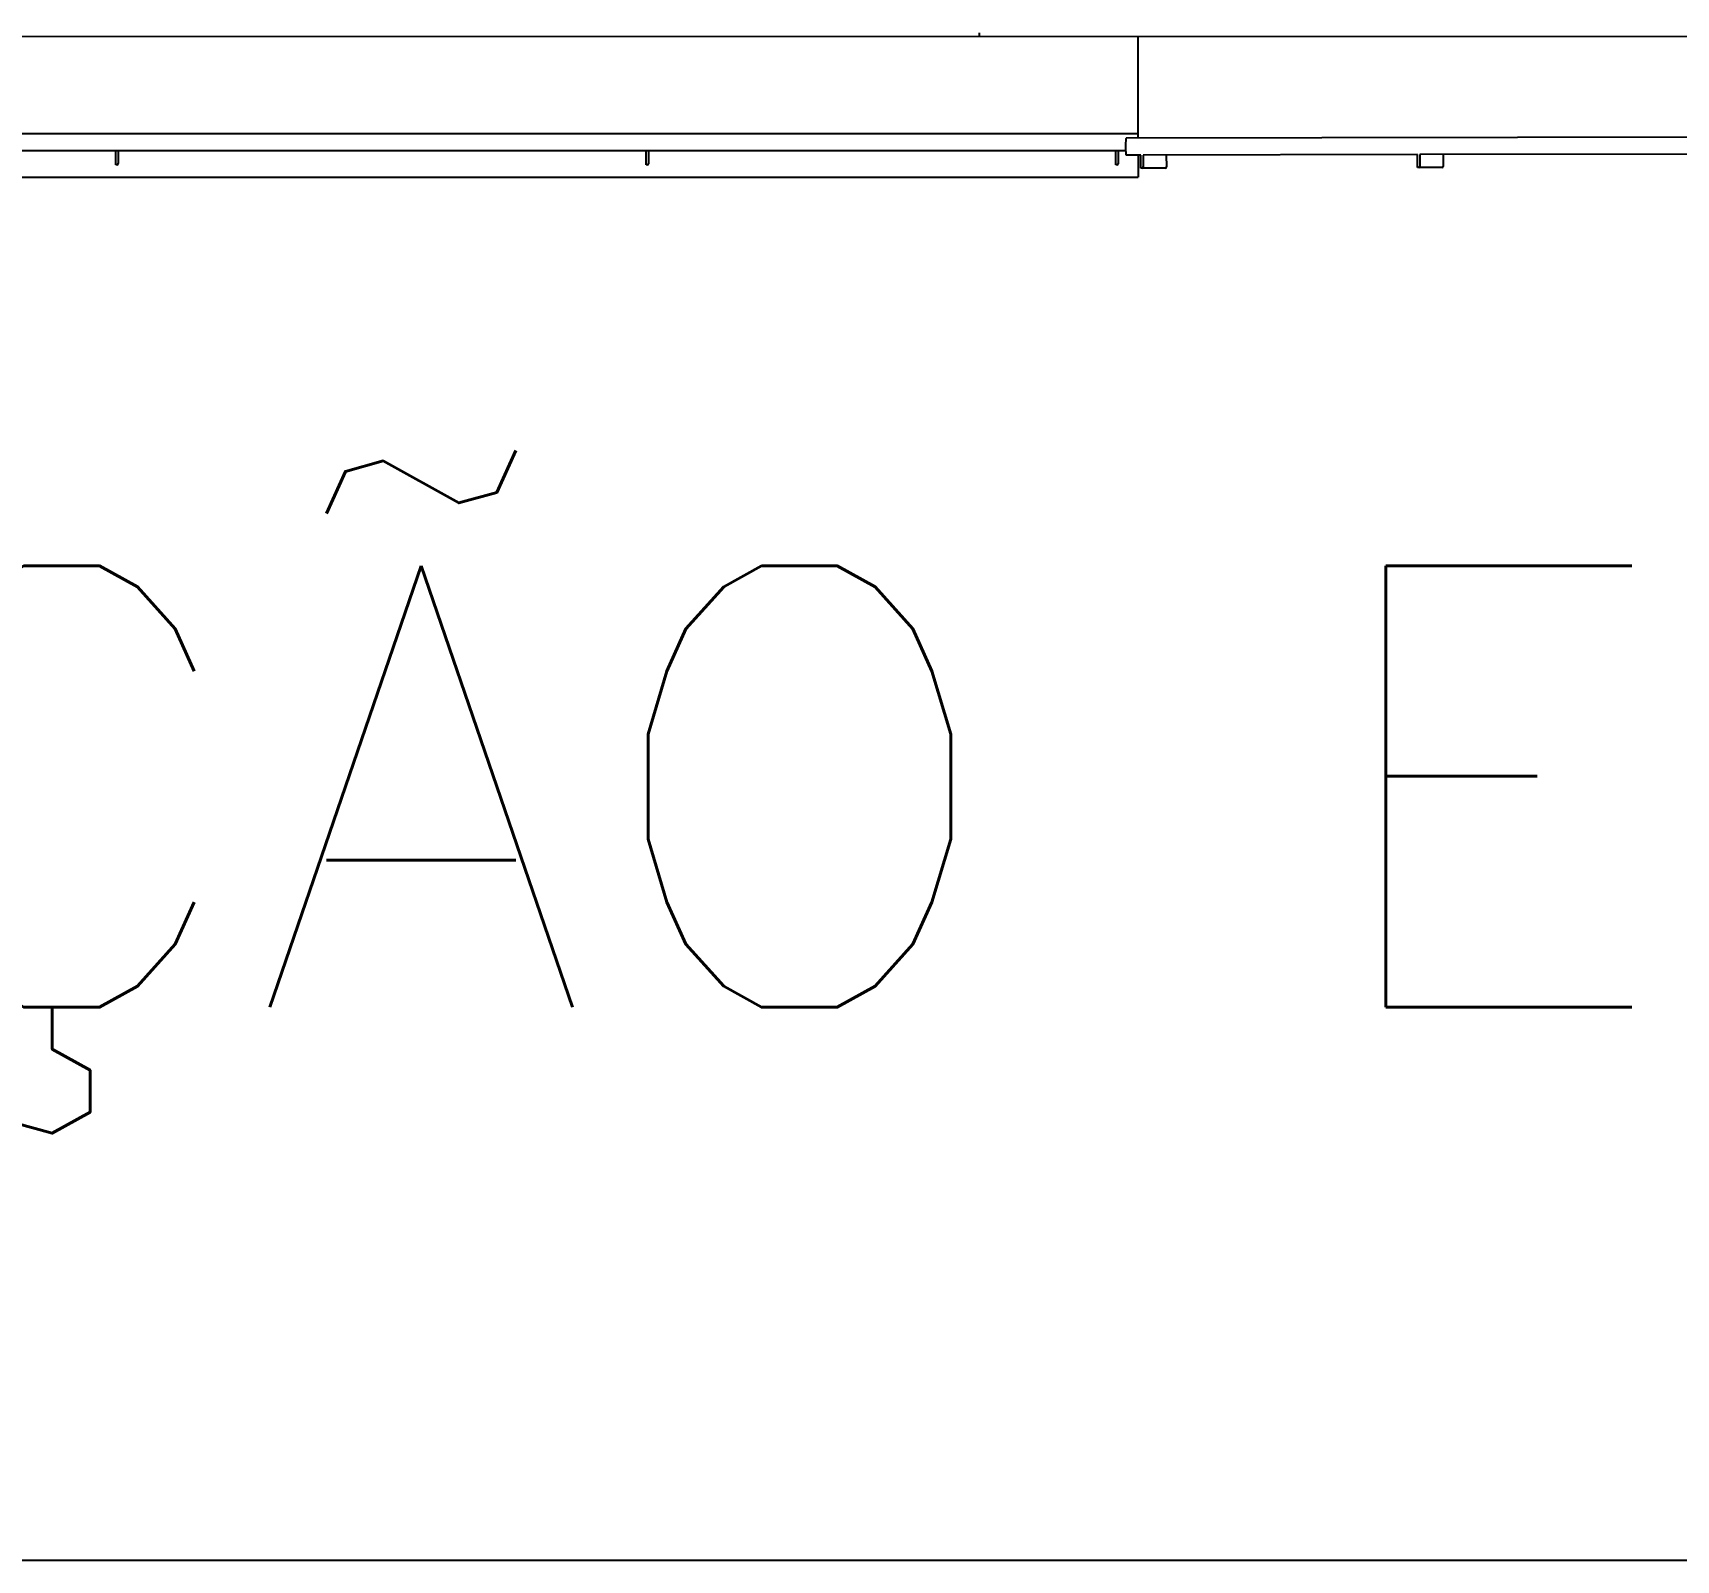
# Model space of a CAD drawing. Header units: metres. Extents: x 0 to 63075, y 0 to 44550.
# Drawn here: x 55221 to 55919, y 35729 to 36378 of the extents above; entities that cross this region are included whole.
import ezdxf

# ---------------------------------------------------------------- set-up
doc = ezdxf.new("R2010")
doc.units = ezdxf.units.M
doc.header["$LTSCALE"] = 75
for name, color, linetype in [('GSB', 7, 'Continuous'), ('ML6', 1, 'Continuous'), ('SDM', 7, 'Continuous'), ('SL1', 8, 'Continuous'), ('SL5', 5, 'Continuous')]:
    doc.layers.add(name, color=color, linetype=linetype)
doc.styles.add('ROMANS', font='ROMANS.SHX')

# ---------------------------------------------------------------- blocks, each defined once
blk = doc.blocks.new('A$C6bae614f')
at = {"layer": 'SL1'}
for p, q in [((384569.5, 17063.9), (384569.5, 17053.9)), ((369163.2, 17054.4), (392169.5, 17053.7)), ((385019.5, 16766.1), (385019.5, 17053.9)), ((385019.5, 16778.2), (369162.2, 16778.7)), ((392425.6, 16778.6), (384985.1, 16766.1)), ((385019.5, 16766.1), (385019.5, 16778.2)), ((384983.9, 16730), (369162, 16730.5)), ((382127.3, 16690.5), (382127.3, 16730.1)), ((382130.5, 16690.5), (382127.3, 16690.5)), ((382133.7, 16730.1), (382133.7, 16693.7)), ((383627.3, 16690.4), (383627.3, 16730)), ((383630.5, 16690.4), (383627.3, 16690.4)), ((383633.7, 16730), (383633.7, 16693.6)), ((384956, 16690.4), (384956, 16730)), ((384959.2, 16690.4), (384956, 16690.4)), ((384962.3, 16730), (384962.3, 16693.6)), ((385026.7, 16717.9), (384985.2, 16717.8)), ((385019.5, 16717.9), (385019.5, 16655.3)), ((385026.7, 16681), (385026.7, 16717.9)), ((385809.7, 16719.2), (385033, 16717.9)), ((385033, 16717.9), (385033.1, 16684.2)), ((385098.9, 16718), (385099, 16684.2)), ((385809.8, 16682.4), (385809.7, 16719.2)), ((386592.7, 16720.5), (385816, 16719.2)), ((385816, 16719.2), (385816.1, 16685.5)), ((385881.9, 16719.3), (385882, 16685.5)), ((369172.5, 16655.8), (385019.5, 16655.3)), ((385029.9, 16681), (385026.7, 16681)), ((385092.6, 16681), (385026.7, 16681)), ((385095.8, 16681), (385092.6, 16681)), ((385875.7, 16682.3), (385809.8, 16682.4)), ((385812.9, 16682.4), (385809.8, 16682.4)), ((385878.8, 16682.3), (385875.7, 16682.3))]:
    blk.add_line(p, q, dxfattribs=at)
for centre in [(382130.5, 16693.7), (383630.5, 16693.6), (384959.2, 16693.6)]:
    blk.add_arc(centre, 3.17, 269.9981, 359.9981, dxfattribs=at)
for centre, major_axis, ratio, start_param, end_param in [((384985.1, 16742), (0, -24.1), 0.061257, 3.141593, 6.283028), ((385029.9, 16684.2), (0, -3.17), 0.998122, 0.002569, 1.573365), ((385095.8, 16684.2), (0, -3.17), 0.998122, 0.002569, 1.573365), ((385812.9, 16685.5), (0, -3.17), 0.998122, 0.002569, 1.573365), ((385878.8, 16685.5), (0, -3.17), 0.998122, 0.002569, 1.573365)]:
    blk.add_ellipse(centre, major_axis=major_axis, ratio=ratio, start_param=start_param, end_param=end_param, dxfattribs=at)
blk = doc.blocks.new('zw$15D4')
at = {"layer": 'SL5', "color": 5}
blk.add_line((0, 11.7), (21875, 11.7), dxfattribs=at)
at = {"layer": 'ML6', "xscale": 0.2502808837766805, "yscale": 0.2502808837766805, "zscale": 0.2502808837766805}
blk.add_blockref('A$C6bae614f', (-85544.7, -3177.3), dxfattribs=at)

msp = doc.modelspace()

# ---------------------------------------------------------------- block references
at = {"layer": 'GSB', "xscale": 0.6000000000000068, "yscale": 0.6000000000000068, "zscale": 0.6000000000000068}
msp.add_blockref('zw$15D4', (49200, 35721.63), dxfattribs=at)

# ---------------------------------------------------------------- texts
at = {"layer": 'SDM', "color": 3, "insert": (54414, 35910.08), "char_height": 187.5, "attachment_point": 7, "style": 'ROMANS'}
msp.add_mtext('FLOTAÇÃO EM COLUNAS', dxfattribs=at)

doc.saveas('drawing.dxf')
